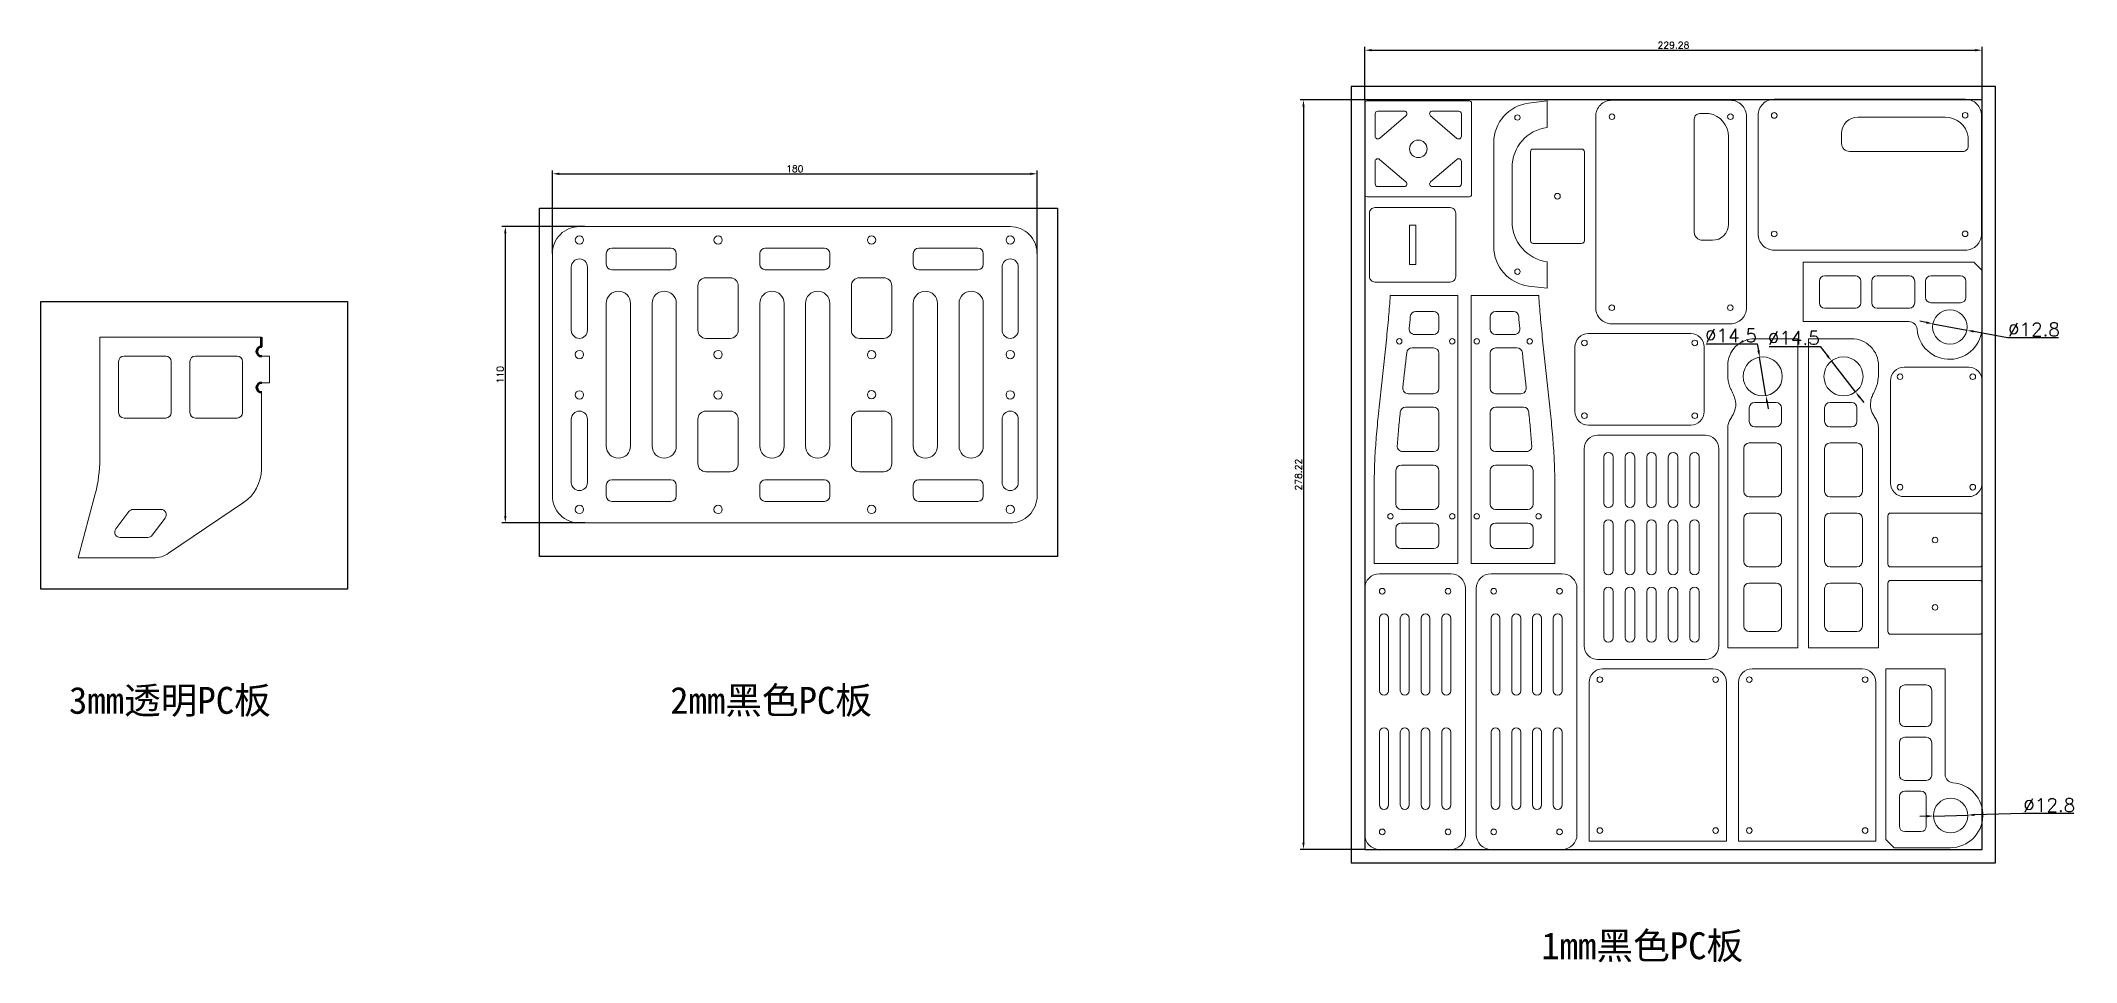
# Model space of a CAD drawing. Header units: millimetres. Extents: x 2100 to 2856, y 1102 to 1444.
import ezdxf

# ---------------------------------------------------------------- set-up
doc = ezdxf.new("R2010")
doc.units = ezdxf.units.MM
doc.layers.add('1粗实线', color=255, linetype='Continuous', lineweight=50)
doc.layers.add('6标注层', color=3, linetype='Continuous', lineweight=25)
doc.styles.get("Standard").update_dxf_attribs({"font": 'txt', "bigfont": 'gbcbig.shx'})
doc.dimstyles.new('ISO-25', dxfattribs={"dimtxt": 2.5, "dimasz": 2.5, "dimexe": 1.25, "dimexo": 0, "dimtad": 1, "dimtoh": 1, "dimdsep": 46, "dimtxsty": 'Standard', "dimcen": 2.5, "dimadec": 0, "dimazin": 0, "dimtfac": 1, "dimtmove": 0, "dimatfit": 3, "dimfxl": 1, "dimarcsym": 0})

# ---------------------------------------------------------------- blocks, each defined once
blk = doc.blocks.new('*D1')
at = {"layer": '6标注层', "color": 0, "lineweight": -2}
for p, q in [((2290.49, 1365.1), (2290.49, 1395.93)), ((2292.99, 1394.68), (2467.99, 1394.68)), ((2470.49, 1365.1), (2470.49, 1395.93))]:
    blk.add_line(p, q, dxfattribs=at)
at = {"layer": '6标注层', "color": 0}
for points in [[(2292.99, 1395.09), (2292.99, 1394.26), (2290.49, 1394.68)], [(2467.99, 1395.09), (2467.99, 1394.26), (2470.49, 1394.68)]]:
    blk.add_solid(points, dxfattribs=at)
at = {"layer": 'Defpoints', "color": 0}
for p in [(2470.49, 1394.68), (2290.49, 1365.1), (2470.49, 1365.1)]:
    blk.add_point(p, dxfattribs=at)
at = {"layer": '6标注层', "color": 0, "insert": (2380.49, 1396.55), "char_height": 2.5, "attachment_point": 5}
blk.add_mtext('180', dxfattribs=at)
blk = doc.blocks.new('*D2')
at = {"layer": '6标注层', "color": 0, "lineweight": -2}
for p, q in [((2302.48, 1375.1), (2271.72, 1375.1)), ((2272.97, 1372.6), (2272.97, 1267.6)), ((2302.48, 1265.1), (2271.72, 1265.1))]:
    blk.add_line(p, q, dxfattribs=at)
at = {"layer": '6标注层', "color": 0}
for points in [[(2272.56, 1372.6), (2273.39, 1372.6), (2272.97, 1375.1)], [(2272.56, 1267.6), (2273.39, 1267.6), (2272.97, 1265.1)]]:
    blk.add_solid(points, dxfattribs=at)
at = {"layer": 'Defpoints', "color": 0}
for p in [(2302.48, 1375.1), (2272.97, 1265.1), (2302.48, 1265.1)]:
    blk.add_point(p, dxfattribs=at)
at = {"layer": '6标注层', "color": 0, "insert": (2271.1, 1320.1), "char_height": 2.5, "attachment_point": 5, "rotation": 90}
blk.add_mtext('110', dxfattribs=at)
blk = doc.blocks.new('*D3')
at = {"layer": '6标注层', "color": 0, "lineweight": -2}
for p, q in [((2592.15, 1422.13), (2592.15, 1441.82)), ((2594.65, 1440.57), (2818.93, 1440.57)), ((2821.43, 1422.13), (2821.43, 1441.82))]:
    blk.add_line(p, q, dxfattribs=at)
at = {"layer": '6标注层', "color": 0}
for points in [[(2594.65, 1440.98), (2594.65, 1440.15), (2592.15, 1440.57)], [(2818.93, 1440.98), (2818.93, 1440.15), (2821.43, 1440.57)]]:
    blk.add_solid(points, dxfattribs=at)
at = {"layer": 'Defpoints', "color": 0}
for p in [(2821.43, 1440.57), (2592.15, 1422.13), (2821.43, 1422.13)]:
    blk.add_point(p, dxfattribs=at)
at = {"layer": '6标注层', "color": 0, "insert": (2706.79, 1442.44), "char_height": 2.5, "attachment_point": 5}
blk.add_mtext('229.28', dxfattribs=at)
blk = doc.blocks.new('*D4')
at = {"layer": '6标注层', "color": 0, "lineweight": -2}
for p, q in [((2592.15, 1422.13), (2568.14, 1422.13)), ((2569.39, 1419.63), (2569.39, 1146.41)), ((2592.15, 1143.91), (2568.14, 1143.91))]:
    blk.add_line(p, q, dxfattribs=at)
at = {"layer": '6标注层', "color": 0}
for points in [[(2568.97, 1419.63), (2569.81, 1419.63), (2569.39, 1422.13)], [(2568.97, 1146.41), (2569.81, 1146.41), (2569.39, 1143.91)]]:
    blk.add_solid(points, dxfattribs=at)
at = {"layer": 'Defpoints', "color": 0}
for p in [(2592.15, 1422.13), (2569.39, 1143.91), (2592.15, 1143.91)]:
    blk.add_point(p, dxfattribs=at)
at = {"layer": '6标注层', "color": 0, "insert": (2567.51, 1283.02), "char_height": 2.5, "attachment_point": 5, "rotation": 90}
blk.add_mtext('278.22', dxfattribs=at)
blk = doc.blocks.new('*D5')
at = {"layer": '6标注层', "color": 0, "lineweight": -2}
for p, q in [((2718.97, 1331.56), (2737.93, 1331.56)), ((2737.93, 1331.56), (2738.34, 1329.09)), ((2741.12, 1312.32), (2738.75, 1326.62)), ((2741.53, 1309.85), (2741.94, 1307.39))]:
    blk.add_line(p, q, dxfattribs=at)
at = {"layer": '6标注层', "color": 0}
for points in [[(2738.75, 1329.16), (2737.93, 1329.02), (2738.75, 1326.62)], [(2741.94, 1309.92), (2741.12, 1309.78), (2741.12, 1312.32)]]:
    blk.add_solid(points, dxfattribs=at)
at = {"layer": 'Defpoints', "color": 0}
for p in [(2738.75, 1326.62), (2741.12, 1312.32)]:
    blk.add_point(p, dxfattribs=at)
at = {"layer": '6标注层', "color": 0, "insert": (2728.14, 1334.68), "char_height": 5, "attachment_point": 5}
blk.add_mtext('∅14.5', dxfattribs=at)
blk = doc.blocks.new('*D6')
at = {"layer": '6标注层', "color": 0, "lineweight": -2}
for p, q in [((2742.31, 1330.63), (2761.26, 1330.63)), ((2761.26, 1330.63), (2763.95, 1327.17)), ((2774.38, 1313.75), (2765.49, 1325.2)), ((2775.91, 1311.77), (2777.45, 1309.8))]:
    blk.add_line(p, q, dxfattribs=at)
at = {"layer": '6标注层', "color": 0}
for points in [[(2764.28, 1327.43), (2763.62, 1326.91), (2765.49, 1325.2)], [(2776.24, 1312.03), (2775.59, 1311.52), (2774.38, 1313.75)]]:
    blk.add_solid(points, dxfattribs=at)
at = {"layer": 'Defpoints', "color": 0}
for p in [(2765.49, 1325.2), (2774.38, 1313.75)]:
    blk.add_point(p, dxfattribs=at)
at = {"layer": '6标注层', "color": 0, "insert": (2751.47, 1333.76), "char_height": 5, "attachment_point": 5}
blk.add_mtext('∅14.5', dxfattribs=at)
blk = doc.blocks.new('*D7')
at = {"layer": '6标注层', "color": 0, "lineweight": -2}
for p, q in [((2800.69, 1339.48), (2798.24, 1339.94)), ((2803.15, 1339.01), (2815.73, 1336.63)), ((2830.86, 1333.77), (2818.18, 1336.17)), ((2849.82, 1333.77), (2830.86, 1333.77))]:
    blk.add_line(p, q, dxfattribs=at)
at = {"layer": '6标注层', "color": 0}
for points in [[(2800.77, 1339.89), (2800.62, 1339.07), (2803.15, 1339.01)], [(2818.26, 1336.58), (2818.11, 1335.76), (2815.73, 1336.63)]]:
    blk.add_solid(points, dxfattribs=at)
at = {"layer": 'Defpoints', "color": 0}
for p in [(2803.15, 1339.01), (2815.73, 1336.63)]:
    blk.add_point(p, dxfattribs=at)
at = {"layer": '6标注层', "color": 0, "insert": (2840.65, 1336.9), "char_height": 5, "attachment_point": 5}
blk.add_mtext('∅12.8', dxfattribs=at)
blk = doc.blocks.new('*D8')
at = {"layer": '6标注层', "color": 0, "lineweight": -2}
for p, q in [((2803.3, 1156.29), (2816.09, 1156.64)), ((2836.55, 1157.21), (2818.59, 1156.71)), ((2855.51, 1157.21), (2836.55, 1157.21)), ((2800.8, 1156.22), (2798.3, 1156.15))]:
    blk.add_line(p, q, dxfattribs=at)
at = {"layer": '6标注层', "color": 0}
for points in [[(2800.79, 1156.64), (2800.81, 1155.8), (2803.3, 1156.29)], [(2818.58, 1157.13), (2818.6, 1156.3), (2816.09, 1156.64)]]:
    blk.add_solid(points, dxfattribs=at)
at = {"layer": 'Defpoints', "color": 0}
for p in [(2816.09, 1156.64), (2803.3, 1156.29)]:
    blk.add_point(p, dxfattribs=at)
at = {"layer": '6标注层', "color": 0, "insert": (2846.34, 1160.34), "char_height": 5, "attachment_point": 5}
blk.add_mtext('∅12.8', dxfattribs=at)

msp = doc.modelspace()

# ---------------------------------------------------------------- linework, layer by layer
at = {"layer": '1粗实线', "color": 7, "lineweight": 18}
for p, q in [((2631.025, 1421.744), (2593.025, 1421.744)), ((2592.225, 1420.944), (2592.225, 1386.944)), ((2596.025, 1408.61), (2596.025, 1416.944)), ((2597.025, 1417.944), (2606.809, 1417.944)), ((2607.457, 1416.183), (2597.673, 1407.849)), ((2616.593, 1416.183), (2626.377, 1407.849)), ((2627.025, 1417.944), (2617.241, 1417.944)), ((2628.025, 1408.61), (2628.025, 1416.944)), ((2631.825, 1386.944), (2631.825, 1420.944)), ((2714.525, 1373.002), (2714.525, 1415.036)), ((2716.527, 1417.036), (2719.971, 1417.032)), ((2775.224, 1415.697), (2807.722, 1415.691)), ((2727.246, 1376.005), (2727.24, 1408.503)), ((2816.255, 1404.978), (2816.252, 1408.422)), ((2596.025, 1399.279), (2596.025, 1390.944)), ((2607.457, 1391.706), (2597.673, 1400.04)), ((2616.593, 1391.706), (2626.377, 1400.04)), ((2628.025, 1399.279), (2628.025, 1390.944)), ((2653.694, 1369.851), (2653.694, 1402.851)), ((2654.694, 1403.851), (2672.694, 1403.851)), ((2673.694, 1402.851), (2673.694, 1369.851)), ((2772.221, 1402.976), (2814.255, 1402.976)), ((2593.025, 1386.144), (2631.025, 1386.144)), ((2597.025, 1389.944), (2606.809, 1389.944)), ((2627.025, 1389.944), (2617.241, 1389.944)), ((2608.717, 1375.619), (2608.717, 1361.019)), ((2611.117, 1375.619), (2608.717, 1375.619)), ((2611.117, 1361.019), (2611.117, 1375.619)), ((2672.694, 1368.851), (2654.694, 1368.851)), ((2310.488, 1361.1), (2310.488, 1365.1)), ((2312.488, 1367.1), (2334.488, 1367.1)), ((2336.488, 1365.1), (2336.488, 1361.1)), ((2367.488, 1361.1), (2367.488, 1365.1)), ((2369.488, 1367.1), (2391.488, 1367.1)), ((2393.488, 1365.1), (2393.488, 1361.1)), ((2424.488, 1361.1), (2424.488, 1365.1)), ((2426.488, 1367.1), (2448.488, 1367.1)), ((2450.488, 1365.1), (2450.488, 1361.1)), ((2608.717, 1361.019), (2611.117, 1361.019)), ((2297.488, 1360.1), (2297.488, 1336.6)), ((2303.488, 1336.6), (2303.488, 1360.1)), ((2334.488, 1359.1), (2312.488, 1359.1)), ((2356.488, 1356.1), (2347.488, 1356.1)), ((2391.488, 1359.1), (2369.488, 1359.1)), ((2413.488, 1356.1), (2404.488, 1356.1)), ((2448.488, 1359.1), (2426.488, 1359.1)), ((2457.488, 1360.1), (2457.488, 1336.6)), ((2463.488, 1336.6), (2463.488, 1360.1)), ((2760.972, 1354.823), (2760.972, 1346.823)), ((2774.393, 1356.823), (2762.972, 1356.823)), ((2776.393, 1346.823), (2776.393, 1354.823)), ((2780.393, 1354.823), (2780.393, 1346.823)), ((2794.393, 1356.823), (2782.393, 1356.823)), ((2796.393, 1346.823), (2796.393, 1354.823)), ((2800.393, 1354.823), (2800.393, 1348.823)), ((2813.393, 1356.823), (2802.393, 1356.823)), ((2815.393, 1348.823), (2815.393, 1354.823)), ((2310.488, 1293.6), (2310.488, 1346.6)), ((2319.488, 1346.6), (2319.488, 1293.6)), ((2327.488, 1293.6), (2327.488, 1346.6)), ((2336.488, 1346.6), (2336.488, 1293.6)), ((2344.488, 1353.1), (2344.488, 1336.6)), ((2359.488, 1336.6), (2359.488, 1353.1)), ((2367.488, 1293.6), (2367.488, 1346.6)), ((2376.488, 1346.6), (2376.488, 1293.6)), ((2384.488, 1293.6), (2384.488, 1346.6)), ((2393.488, 1346.6), (2393.488, 1293.6)), ((2401.488, 1353.1), (2401.488, 1336.6)), ((2416.488, 1336.6), (2416.488, 1353.1)), ((2424.488, 1293.6), (2424.488, 1346.6)), ((2433.488, 1346.6), (2433.488, 1293.6)), ((2441.488, 1293.6), (2441.488, 1346.6)), ((2450.488, 1346.6), (2450.488, 1293.6)), ((2802.393, 1346.823), (2813.393, 1346.823)), ((2611.046, 1343.548), (2617.689, 1343.548)), ((2619.689, 1341.548), (2619.689, 1337.048)), ((2638.689, 1341.548), (2638.689, 1337.048)), ((2647.332, 1343.548), (2640.689, 1343.548)), ((2762.972, 1344.823), (2774.393, 1344.823)), ((2782.393, 1344.823), (2787.393, 1344.823)), ((2787.393, 1344.823), (2794.393, 1344.823)), ((2122.382, 1288.726), (2122.382, 1334.03)), ((2122.382, 1334.03), (2182.382, 1334.03)), ((2347.488, 1333.6), (2356.488, 1333.6)), ((2404.488, 1333.6), (2413.488, 1333.6)), ((2617.689, 1335.048), (2610.628, 1335.048)), ((2640.689, 1335.048), (2647.75, 1335.048)), ((2129.382, 1325.03), (2129.382, 1306.03)), ((2146.882, 1327.03), (2131.382, 1327.03)), ((2148.882, 1306.03), (2148.882, 1325.03)), ((2155.882, 1325.03), (2155.882, 1306.03)), ((2173.382, 1327.03), (2157.882, 1327.03)), ((2175.382, 1306.03), (2175.382, 1325.03)), ((2182.382, 1326.93), (2185.382, 1326.93)), ((2185.382, 1326.93), (2185.382, 1317.13)), ((2609.701, 1330.048), (2617.689, 1330.048)), ((2619.689, 1328.048), (2619.689, 1315.048)), ((2638.689, 1328.048), (2638.689, 1315.048)), ((2648.676, 1330.048), (2640.689, 1330.048)), ((2185.382, 1317.13), (2182.382, 1317.13)), ((2182.382, 1313.63), (2182.382, 1285.058)), ((2607.317, 1308.048), (2617.689, 1308.048)), ((2617.689, 1313.048), (2608.269, 1313.048)), ((2640.689, 1313.048), (2650.108, 1313.048)), ((2651.061, 1308.048), (2640.689, 1308.048)), ((2744.933, 1309.771), (2736.933, 1309.771)), ((2764.933, 1309.771), (2772.933, 1309.771)), ((2131.382, 1304.03), (2146.882, 1304.03)), ((2157.882, 1304.03), (2173.382, 1304.03)), ((2297.488, 1303.6), (2297.488, 1280.1)), ((2303.488, 1280.1), (2303.488, 1303.6)), ((2344.488, 1303.6), (2344.488, 1287.1)), ((2356.488, 1306.6), (2347.488, 1306.6)), ((2359.488, 1287.1), (2359.488, 1303.6)), ((2401.488, 1303.6), (2401.488, 1287.1)), ((2413.488, 1306.6), (2404.488, 1306.6)), ((2416.488, 1287.1), (2416.488, 1303.6)), ((2457.488, 1303.6), (2457.488, 1280.1)), ((2463.488, 1280.1), (2463.488, 1303.6)), ((2619.689, 1306.048), (2619.689, 1293.548)), ((2638.689, 1306.048), (2638.689, 1293.548)), ((2734.933, 1307.771), (2734.933, 1302.771)), ((2736.933, 1300.771), (2744.933, 1300.771)), ((2746.933, 1302.771), (2746.933, 1307.771)), ((2762.933, 1302.771), (2762.933, 1307.771)), ((2772.933, 1300.771), (2764.933, 1300.771)), ((2774.933, 1307.771), (2774.933, 1302.771)), ((2732.933, 1292.771), (2732.933, 1276.771)), ((2744.933, 1294.771), (2734.933, 1294.771)), ((2746.933, 1276.771), (2746.933, 1292.771)), ((2762.933, 1276.771), (2762.933, 1292.771)), ((2764.933, 1294.771), (2774.933, 1294.771)), ((2776.933, 1292.771), (2776.933, 1276.771)), ((2605.731, 1286.548), (2617.689, 1286.548)), ((2617.689, 1291.548), (2606.204, 1291.548)), ((2640.689, 1291.548), (2652.174, 1291.548)), ((2652.647, 1286.548), (2640.689, 1286.548)), ((2680.88, 1289.514), (2680.88, 1272.514)), ((2684.38, 1272.514), (2684.38, 1289.514)), ((2688.88, 1289.514), (2688.88, 1272.514)), ((2692.38, 1272.514), (2692.38, 1289.514)), ((2696.88, 1289.514), (2696.88, 1272.514)), ((2700.38, 1272.514), (2700.38, 1289.514)), ((2704.88, 1289.514), (2704.88, 1272.514)), ((2708.38, 1272.514), (2708.38, 1289.514)), ((2712.88, 1289.514), (2712.88, 1272.514)), ((2716.38, 1272.514), (2716.38, 1289.514)), ((2310.488, 1275.1), (2310.488, 1279.1)), ((2312.488, 1281.1), (2334.488, 1281.1)), ((2336.488, 1279.1), (2336.488, 1275.1)), ((2347.488, 1284.1), (2356.488, 1284.1)), ((2367.488, 1275.1), (2367.488, 1279.1)), ((2369.488, 1281.1), (2391.488, 1281.1)), ((2393.488, 1279.1), (2393.488, 1275.1)), ((2404.488, 1284.1), (2413.488, 1284.1)), ((2424.488, 1275.1), (2424.488, 1279.1)), ((2426.488, 1281.1), (2448.488, 1281.1)), ((2450.488, 1279.1), (2450.488, 1275.1)), ((2603.689, 1272.048), (2603.689, 1281.548)), ((2619.689, 1284.548), (2619.689, 1272.048)), ((2638.689, 1284.548), (2638.689, 1272.048)), ((2654.689, 1272.048), (2654.689, 1281.548)), ((2114.405, 1252.09), (2120.717, 1275.931)), ((2145.063, 1270.09), (2134.752, 1270.09)), ((2175.779, 1272.63), (2147.918, 1253.805)), ((2334.488, 1273.1), (2312.488, 1273.1)), ((2391.488, 1273.1), (2369.488, 1273.1)), ((2448.488, 1273.1), (2426.488, 1273.1)), ((2617.689, 1270.048), (2605.689, 1270.048)), ((2640.689, 1270.048), (2652.689, 1270.048)), ((2734.933, 1274.771), (2744.933, 1274.771)), ((2774.933, 1274.771), (2764.933, 1274.771)), ((2133.155, 1269.294), (2128.343, 1262.908)), ((2141.849, 1260.501), (2146.661, 1266.887)), ((2603.689, 1257.548), (2603.689, 1263.048)), ((2605.689, 1265.048), (2617.689, 1265.048)), ((2619.689, 1263.048), (2619.689, 1257.548)), ((2638.689, 1263.048), (2638.689, 1257.548)), ((2652.689, 1265.048), (2640.689, 1265.048)), ((2654.689, 1257.548), (2654.689, 1263.048)), ((2680.88, 1264.514), (2680.88, 1247.514)), ((2684.38, 1247.514), (2684.38, 1264.514)), ((2688.88, 1264.514), (2688.88, 1247.514)), ((2692.38, 1247.514), (2692.38, 1264.514)), ((2696.88, 1264.514), (2696.88, 1247.514)), ((2700.38, 1247.514), (2700.38, 1264.514)), ((2704.88, 1264.514), (2704.88, 1247.514)), ((2708.38, 1247.514), (2708.38, 1264.514)), ((2712.88, 1264.514), (2712.88, 1247.514)), ((2716.38, 1247.514), (2716.38, 1264.514)), ((2732.933, 1266.771), (2732.933, 1250.771)), ((2744.933, 1268.771), (2734.933, 1268.771)), ((2746.933, 1250.771), (2746.933, 1266.771)), ((2762.933, 1250.771), (2762.933, 1266.771)), ((2764.933, 1268.771), (2774.933, 1268.771)), ((2776.933, 1266.771), (2776.933, 1250.771)), ((2786.433, 1249.744), (2786.433, 1267.744)), ((2787.433, 1268.744), (2820.433, 1268.744)), ((2821.433, 1267.744), (2821.433, 1249.744)), ((2129.94, 1259.705), (2140.252, 1259.705)), ((2617.689, 1255.548), (2605.689, 1255.548)), ((2640.689, 1255.548), (2652.689, 1255.548)), ((2142.32, 1252.09), (2114.405, 1252.09)), ((2734.933, 1248.771), (2744.933, 1248.771)), ((2774.933, 1248.771), (2764.933, 1248.771)), ((2820.433, 1248.744), (2787.433, 1248.744)), ((2732.933, 1240.771), (2732.933, 1226.771)), ((2744.933, 1242.771), (2734.933, 1242.771)), ((2746.933, 1226.771), (2746.933, 1240.771)), ((2762.933, 1226.771), (2762.933, 1240.771)), ((2764.933, 1242.771), (2774.933, 1242.771)), ((2776.933, 1240.771), (2776.933, 1226.771)), ((2786.433, 1224.744), (2786.433, 1242.744)), ((2787.433, 1243.744), (2820.433, 1243.744)), ((2821.433, 1242.744), (2821.433, 1224.744)), ((2680.88, 1239.514), (2680.88, 1222.514)), ((2684.38, 1222.514), (2684.38, 1239.514)), ((2688.88, 1239.514), (2688.88, 1222.514)), ((2692.38, 1222.514), (2692.38, 1239.514)), ((2696.88, 1239.514), (2696.88, 1222.514)), ((2700.38, 1222.514), (2700.38, 1239.514)), ((2704.88, 1239.514), (2704.88, 1222.514)), ((2708.38, 1222.514), (2708.38, 1239.514)), ((2712.88, 1239.514), (2712.88, 1222.514)), ((2716.38, 1222.514), (2716.38, 1239.514)), ((2597.655, 1202.756), (2597.655, 1229.706)), ((2600.955, 1229.706), (2600.955, 1202.756)), ((2605.355, 1202.756), (2605.355, 1229.706)), ((2608.655, 1229.706), (2608.655, 1202.756)), ((2613.055, 1202.756), (2613.055, 1229.706)), ((2616.355, 1229.706), (2616.355, 1202.756)), ((2620.755, 1202.756), (2620.755, 1229.706)), ((2624.055, 1229.706), (2624.055, 1202.756)), ((2639.055, 1202.756), (2639.055, 1229.706)), ((2642.355, 1229.706), (2642.355, 1202.756)), ((2646.755, 1202.756), (2646.755, 1229.706)), ((2650.055, 1229.706), (2650.055, 1202.756)), ((2654.455, 1202.756), (2654.455, 1229.706)), ((2657.755, 1229.706), (2657.755, 1202.756)), ((2662.155, 1202.756), (2662.155, 1229.706)), ((2665.455, 1229.706), (2665.455, 1202.756)), ((2734.933, 1224.771), (2744.933, 1224.771)), ((2774.933, 1224.771), (2764.933, 1224.771)), ((2820.433, 1223.744), (2787.433, 1223.744)), ((2790.693, 1191.512), (2790.693, 1202.933)), ((2792.693, 1204.933), (2800.693, 1204.933)), ((2802.693, 1202.933), (2802.693, 1191.512)), ((2597.655, 1160.406), (2597.655, 1187.356)), ((2600.955, 1187.356), (2600.955, 1160.406)), ((2605.355, 1160.406), (2605.355, 1187.356)), ((2608.655, 1187.356), (2608.655, 1160.406)), ((2613.055, 1160.406), (2613.055, 1187.356)), ((2616.355, 1187.356), (2616.355, 1160.406)), ((2620.755, 1160.406), (2620.755, 1187.356)), ((2624.055, 1187.356), (2624.055, 1160.406)), ((2639.055, 1160.406), (2639.055, 1187.356)), ((2642.355, 1187.356), (2642.355, 1160.406)), ((2646.755, 1160.406), (2646.755, 1187.356)), ((2650.055, 1187.356), (2650.055, 1160.406)), ((2654.455, 1160.406), (2654.455, 1187.356)), ((2657.755, 1187.356), (2657.755, 1160.406)), ((2662.155, 1160.406), (2662.155, 1187.356)), ((2665.455, 1187.356), (2665.455, 1160.406)), ((2800.693, 1189.512), (2792.693, 1189.512)), ((2790.693, 1171.512), (2790.693, 1183.512)), ((2792.693, 1185.512), (2800.693, 1185.512)), ((2802.693, 1183.512), (2802.693, 1178.512)), ((2802.693, 1178.512), (2802.693, 1171.512)), ((2800.693, 1169.512), (2792.693, 1169.512)), ((2792.693, 1165.512), (2798.693, 1165.512)), ((2790.693, 1152.512), (2790.693, 1163.512)), ((2800.693, 1163.512), (2800.693, 1152.512)), ((2798.693, 1150.512), (2792.693, 1150.512))]:
    msp.add_line(p, q, dxfattribs=at)
at = {"layer": '1粗实线'}
msp.add_line((2182.382, 1330.43), (2182.382, 1334.03), dxfattribs=at)
at = {"layer": '1粗实线', "color": 7, "lineweight": 18}
for points in [[(2640.042, 1406.237), (2640.042, 1367.721, 0.3782425), (2653.006, 1353.035), (2659.842, 1352.181), (2659.842, 1362.057, -0.3755653), (2646.842, 1376.924), (2646.842, 1397.034, -0.3755653), (2659.842, 1411.901), (2659.842, 1421.777), (2653.006, 1420.923, 0.3782425)], [(2733.897, 1415.978), (2733.897, 1415.978, 0.4142151), (2727.897, 1421.978), (2683.897, 1421.978), (2683.897, 1421.978, 0.4142151), (2677.897, 1415.978), (2677.897, 1344.978), (2677.897, 1344.978, 0.4142151), (2683.897, 1338.978), (2727.897, 1338.978), (2727.897, 1338.978, 0.4142151), (2733.897, 1344.978)], [(2815.197, 1422.348), (2815.197, 1422.348, -0.4142151), (2821.197, 1416.348), (2821.197, 1372.348), (2821.197, 1372.348, -0.4142151), (2815.197, 1366.348), (2744.197, 1366.348), (2744.197, 1366.348, -0.4142151), (2738.197, 1372.348), (2738.197, 1416.348), (2738.197, 1416.348, -0.4142151), (2744.197, 1422.348)], [(2595.917, 1382.119, 0.4142136), (2593.917, 1380.119), (2593.917, 1356.519, 0.4142136), (2595.917, 1354.519), (2623.917, 1354.519, 0.4142136), (2625.917, 1356.519), (2625.917, 1380.119, 0.4142136), (2623.917, 1382.119)], [(2300.488, 1375.1, 0.4142136), (2290.488, 1365.1), (2290.488, 1275.1, 0.4142136), (2300.488, 1265.1), (2460.488, 1265.1, 0.4142136), (2470.488, 1275.1), (2470.488, 1365.1, 0.4142136), (2460.488, 1375.1)], [(2595.689, 1281.548, -0.0125223), (2595.893, 1288.835, -0.0075685), (2596.442, 1296.984, -0.0044834), (2597.241, 1305.737, -0.0022659), (2598.193, 1314.836, 0.0010135), (2600.176, 1333.034, 0.0036351), (2601.016, 1341.617, 0.0055058), (2601.641, 1349.548), (2626.689, 1349.548), (2626.689, 1250.048), (2595.689, 1250.048)], [(2662.689, 1281.548, 0.0125223), (2662.484, 1288.835, 0.0075685), (2661.935, 1296.984, 0.0044834), (2661.137, 1305.737, 0.0022659), (2660.185, 1314.836, -0.0010135), (2658.201, 1333.034, -0.0036351), (2657.361, 1341.617, -0.0055058), (2656.737, 1349.548), (2631.689, 1349.548), (2631.689, 1250.048), (2662.689, 1250.048)], [(2670.216, 1330.395), (2670.216, 1306.395), (2670.216, 1306.395, 0.414215), (2675.216, 1301.395), (2713.216, 1301.395), (2713.216, 1301.395, 0.414215), (2718.216, 1306.395), (2718.216, 1330.395), (2718.216, 1330.395, 0.4142153), (2713.216, 1335.395), (2675.216, 1335.395), (2675.216, 1335.395, 0.4142153)], [(2726.933, 1320.471), (2726.933, 1323.471, -0.4142136), (2736.933, 1333.471), (2752.933, 1333.471), (2752.933, 1218.771), (2726.933, 1218.771), (2726.933, 1299.971, -0.0551017), (2727.101, 1301.572, -0.0604697), (2727.647, 1303.089, -0.0189187), (2728.065, 1303.858, 0.0109276), (2728.915, 1305.302, 0.0379565), (2729.491, 1306.561, 0.1300126), (2729.812, 1310.302, 0.0500672), (2729.336, 1312.024, 0.0115411), (2729.108, 1312.582, 0.0104332), (2728.583, 1313.706, -0.0100428), (2728.018, 1314.913, -0.0851311), (2726.998, 1318.914, -0.0228363)], [(2782.933, 1320.471), (2782.933, 1323.471, 0.4142136), (2772.933, 1333.471), (2756.933, 1333.471), (2756.933, 1218.771), (2782.933, 1218.771), (2782.933, 1299.971, 0.0551017), (2782.765, 1301.572, 0.0604697), (2782.219, 1303.089, 0.0189187), (2781.801, 1303.858, -0.0109276), (2780.951, 1305.302, -0.0379565), (2780.375, 1306.561, -0.1300126), (2780.054, 1310.302, -0.0500672), (2780.53, 1312.024, -0.0115411), (2780.758, 1312.582, -0.0104332), (2781.283, 1313.706, 0.0100428), (2781.847, 1314.913, 0.0851311), (2782.867, 1318.914, 0.0228363)], [(2816.433, 1322.86), (2792.433, 1322.86), (2792.433, 1322.86, 0.414215), (2787.433, 1317.86), (2787.433, 1279.86), (2787.433, 1279.86, 0.414215), (2792.433, 1274.86), (2816.433, 1274.86), (2816.433, 1274.86, 0.4142153), (2821.433, 1279.86), (2821.433, 1317.86), (2821.433, 1317.86, 0.4142153)], [(2723.63, 1219.414, -0.4142136), (2718.63, 1214.414), (2678.63, 1214.414, -0.4142136), (2673.63, 1219.414), (2673.63, 1292.614, -0.4142136), (2678.63, 1297.614), (2718.63, 1297.614, -0.4142136), (2723.63, 1292.614)], [(2624.055, 1246.206), (2610.855, 1246.206), (2597.655, 1246.206), (2597.655, 1246.206, 0.4142126), (2592.155, 1240.706), (2592.155, 1149.406), (2592.155, 1149.406, 0.4142126), (2597.655, 1143.906), (2610.855, 1143.906), (2624.055, 1143.906), (2624.055, 1143.906, 0.4142042), (2629.555, 1149.406), (2629.555, 1240.706), (2629.555, 1240.706, 0.4142126)], [(2665.455, 1246.206), (2652.255, 1246.206), (2639.055, 1246.206), (2639.055, 1246.206, 0.4142126), (2633.555, 1240.706), (2633.555, 1149.406), (2633.555, 1149.406, 0.4142126), (2639.055, 1143.906), (2652.255, 1143.906), (2665.455, 1143.906), (2665.455, 1143.906, 0.4142042), (2670.955, 1149.406), (2670.955, 1240.706), (2670.955, 1240.706, 0.4142126)], [(2680.455, 1210.906), (2721.455, 1210.906), (2721.455, 1210.906, -0.4142126), (2726.455, 1205.906), (2726.455, 1146.906), (2675.455, 1146.906), (2675.455, 1205.906), (2675.455, 1205.906, -0.4142126)], [(2735.955, 1210.906), (2776.955, 1210.906), (2776.955, 1210.906, -0.4142126), (2781.955, 1205.906), (2781.955, 1146.906), (2730.955, 1146.906), (2730.955, 1205.906), (2730.955, 1205.906, -0.4142126)]]:
    msp.add_lwpolyline(points, format="xyb", close=True, dxfattribs=at)
for points in [[(2769.224, 1409.699), (2769.223, 1405.977)], [(2721.247, 1370.004), (2717.525, 1370.004)]]:
    msp.add_lwpolyline(points, dxfattribs=at)
for points in [[(2797.239, 1337.023), (2797.239, 1337.023, 0.3947224), (2794.224, 1339.823), (2754.972, 1339.823), (2754.972, 1361.823), (2818.393, 1361.823), (2821.393, 1358.823), (2821.393, 1337.823), (2821.393, 1337.823, -0.9599488), (2797.239, 1337.023)], [(2608.637, 1337.242), (2608.637, 1337.242, 0.0022208), (2609.053, 1341.723)], [(2649.74, 1337.242), (2649.74, 1337.242, -0.0022208), (2649.324, 1341.723)], [(2606.281, 1315.265, -0.0000088), (2607.713, 1328.267, -0.0000088)], [(2652.096, 1315.265, 0.0000088), (2650.664, 1328.267, 0.0000088)], [(2604.209, 1293.693, -0.0042246), (2604.71, 1299.816, -0.0030376), (2605.327, 1306.249)], [(2654.168, 1293.693, 0.0042246), (2653.667, 1299.816, 0.0030376), (2653.05, 1306.249)], [(2603.689, 1281.548), (2603.689, 1281.548, -0.0068189), (2603.732, 1284.601)], [(2654.689, 1281.548), (2654.689, 1281.548, 0.0068189), (2654.646, 1284.601)], [(2810.493, 1168.666), (2810.493, 1168.666, -0.3947224), (2807.693, 1171.681), (2807.693, 1210.933), (2785.693, 1210.933), (2785.693, 1147.512), (2788.693, 1144.512), (2809.693, 1144.512), (2809.693, 1144.512, 0.9599488), (2810.493, 1168.666)]]:
    msp.add_lwpolyline(points, format="xyb", dxfattribs=at)
for centre, radius in [((2648.842, 1415.591), 1), ((2683.95, 1415.881), 1.05), ((2727.946, 1415.894), 1.05), ((2744.197, 1416.348), 1.05), ((2815.113, 1416.398), 1.05), ((2612.025, 1403.944), 3.25), ((2663.694, 1386.351), 1.05), ((2300.488, 1370.1), 1.55), ((2351.988, 1370.1), 1.55), ((2408.988, 1370.1), 1.55), ((2460.488, 1370.1), 1.55), ((2744.197, 1372.348), 1.05), ((2815.101, 1372.401), 1.05), ((2648.842, 1358.367), 1), ((2683.897, 1344.978), 1.05), ((2727.897, 1344.978), 1.05), ((2809.439, 1337.823), 6.4), ((2604.975, 1332.502), 1), ((2624.623, 1332.502), 1), ((2633.754, 1332.502), 1), ((2653.403, 1332.502), 1), ((2673.716, 1331.895), 1.05), ((2714.716, 1331.895), 1.05), ((2300.488, 1327.6), 1.55), ((2351.988, 1327.6), 1.55), ((2408.988, 1327.497), 1.55), ((2460.488, 1327.6), 1.55), ((2739.933, 1319.471), 7.25), ((2769.933, 1319.471), 7.25), ((2790.933, 1319.36), 1.05), ((2817.933, 1319.36), 1.05), ((2300.488, 1312.6), 1.55), ((2351.988, 1312.6), 1.55), ((2408.988, 1312.702), 1.55), ((2460.488, 1312.6), 1.55), ((2673.716, 1304.895), 1.05), ((2714.716, 1304.895), 1.05), ((2790.933, 1278.36), 1.05), ((2817.933, 1278.36), 1.05), ((2300.488, 1270.1), 1.55), ((2351.988, 1270.1), 1.55), ((2408.988, 1270.1), 1.55), ((2460.488, 1270.1), 1.55), ((2601.689, 1267.548), 1), ((2624.623, 1267.548), 1), ((2633.754, 1267.548), 1), ((2656.689, 1267.548), 1), ((2803.933, 1258.744), 1.05), ((2598.638, 1239.729), 1.05), ((2623.072, 1239.729), 1.05), ((2640.038, 1239.729), 1.05), ((2664.472, 1239.729), 1.05), ((2803.933, 1233.744), 1.05), ((2679.455, 1206.906), 1.05), ((2722.455, 1206.906), 1.05), ((2734.955, 1206.906), 1.05), ((2777.955, 1206.906), 1.05), ((2809.693, 1156.466), 6.4), ((2598.638, 1150.384), 1.05), ((2623.072, 1150.384), 1.05), ((2640.038, 1150.384), 1.05), ((2664.472, 1150.384), 1.05), ((2679.455, 1150.906), 1.05), ((2722.455, 1150.906), 1.05), ((2734.955, 1150.906), 1.05), ((2777.955, 1150.906), 1.05)]:
    msp.add_circle(centre, radius, dxfattribs=at)
for centre, radius, start, end in [((2593.025, 1420.944), 0.8, 90, 180), ((2631.025, 1420.944), 0.8, 0, 90), ((2597.025, 1416.944), 1, 90, 180), ((2606.809, 1416.944), 1, 310.426079, 90), ((2617.241, 1416.944), 1, 90, 229.573921), ((2627.025, 1416.944), 1, 0, 90), ((2716.525, 1415.036), 2, 89.934198, 180), ((2597.025, 1408.61), 1, 180, 310.426079), ((2627.025, 1408.61), 1, 229.573921, 0), ((2597.025, 1399.279), 1, 49.573921, 180), ((2627.025, 1399.279), 1, 0, 130.426079), ((2654.694, 1402.851), 1, 90.000046, 180.000046), ((2672.694, 1402.851), 1, 0.000046, 90.000046), ((2814.255, 1404.976), 2, 270, 0.065802), ((2597.025, 1390.944), 1, 180, 270), ((2606.809, 1390.944), 1, 270, 49.573921), ((2617.241, 1390.944), 1, 130.426079, 270), ((2627.025, 1390.944), 1, 270, 0), ((2593.025, 1386.944), 0.8, 180, 270), ((2631.025, 1386.944), 0.8, 270, 0), ((2654.694, 1369.851), 1, 180.000046, 270.000046), ((2672.694, 1369.851), 1, 270.000046, 0.000046), ((2300.488, 1360.1), 3, 0, 180), ((2312.488, 1365.1), 2, 90, 180), ((2312.488, 1361.1), 2, 180, 270), ((2334.488, 1365.1), 2, 0, 90), ((2334.488, 1361.1), 2, 270, 0), ((2369.488, 1365.1), 2, 90, 180), ((2369.488, 1361.1), 2, 180, 270), ((2391.488, 1365.1), 2, 0, 90), ((2391.488, 1361.1), 2, 270, 0), ((2426.488, 1365.1), 2, 90, 180), ((2426.488, 1361.1), 2, 180, 270), ((2448.488, 1365.1), 2, 0, 90), ((2448.488, 1361.1), 2, 270, 0), ((2460.488, 1360.1), 3, 0, 180), ((2347.488, 1353.1), 3, 90, 180), ((2356.488, 1353.1), 3, 0, 90), ((2404.488, 1353.1), 3, 90, 180), ((2413.488, 1353.1), 3, 0, 90), ((2762.972, 1354.823), 2, 90, 180), ((2774.393, 1354.823), 2, 0, 90), ((2782.393, 1354.823), 2, 90, 180), ((2794.393, 1354.823), 2, 0, 90), ((2802.393, 1354.823), 2, 90, 180), ((2813.393, 1354.823), 2, 0, 90), ((2314.988, 1346.6), 4.5, 0, 180), ((2331.988, 1346.6), 4.5, 0, 180), ((2371.988, 1346.6), 4.5, 0, 180), ((2388.988, 1346.6), 4.5, 0, 180), ((2428.988, 1346.6), 4.5, 0, 180), ((2445.988, 1346.6), 4.5, 0, 180), ((2762.972, 1346.823), 2, 180, 270), ((2774.393, 1346.823), 2, 270, 0), ((2782.393, 1346.823), 2, 180, 270), ((2794.393, 1346.823), 2, 270, 0), ((2802.393, 1348.823), 2, 180, 270), ((2813.393, 1348.823), 2, 270, 0), ((2611.046, 1341.548), 2, 90, 174.984394), ((2617.689, 1341.548), 2, 0, 90), ((2640.689, 1341.548), 2, 90, 180), ((2647.332, 1341.548), 2, 5.015606, 90), ((2300.488, 1336.6), 3, 180, 0), ((2347.488, 1336.6), 3, 180, 270), ((2356.488, 1336.6), 3, 270, 0), ((2404.488, 1336.6), 3, 180, 270), ((2413.488, 1336.6), 3, 270, 0), ((2460.488, 1336.6), 3, 180, 0), ((2610.628, 1337.048), 2, 174.442109, 270), ((2617.689, 1337.048), 2, 270, 0), ((2640.689, 1337.048), 2, 180, 270), ((2647.75, 1337.048), 2, 270, 5.557891), ((2131.382, 1325.03), 2, 90, 180), ((2146.882, 1325.03), 2, 0, 90), ((2157.882, 1325.03), 2, 90, 180), ((2173.382, 1325.03), 2, 0, 90), ((2609.701, 1328.048), 2, 90, 173.713751), ((2617.689, 1328.048), 2, 0, 90), ((2640.689, 1328.048), 2, 90, 180), ((2648.676, 1328.048), 2, 6.286249, 90), ((2607.317, 1306.048), 2, 90, 174.227154), ((2608.269, 1315.048), 2, 173.767897, 270), ((2617.689, 1315.048), 2, 270, 0), ((2617.689, 1306.048), 2, 0, 90), ((2640.689, 1315.048), 2, 180, 270), ((2640.689, 1306.048), 2, 90, 180), ((2650.108, 1315.048), 2, 270, 6.232103), ((2651.061, 1306.048), 2, 5.772846, 90), ((2736.933, 1307.771), 2, 90, 180), ((2744.933, 1307.771), 2, 0, 90), ((2764.933, 1307.771), 2, 90, 180), ((2772.933, 1307.771), 2, 0, 90), ((2131.382, 1306.03), 2, 180, 270), ((2146.882, 1306.03), 2, 270, 0), ((2157.882, 1306.03), 2, 180, 270), ((2173.382, 1306.03), 2, 270, 0), ((2300.488, 1303.6), 3, 0, 180), ((2347.488, 1303.6), 3, 90, 180), ((2356.488, 1303.6), 3, 0, 90), ((2404.488, 1303.6), 3, 90, 180), ((2413.488, 1303.6), 3, 0, 90), ((2460.488, 1303.6), 3, 0, 180), ((2736.933, 1302.771), 2, 180, 270), ((2744.933, 1302.771), 2, 270, 0), ((2764.933, 1302.771), 2, 180, 270), ((2772.933, 1302.771), 2, 270, 0), ((2314.988, 1293.6), 4.5, 180, 0), ((2331.988, 1293.6), 4.5, 180, 0), ((2371.988, 1293.6), 4.5, 180, 0), ((2388.988, 1293.6), 4.5, 180, 0), ((2428.988, 1293.6), 4.5, 180, 0), ((2445.988, 1293.6), 4.5, 180, 0), ((2606.204, 1293.548), 2, 175.843242, 270), ((2617.689, 1293.548), 2, 270, 0), ((2640.689, 1293.548), 2, 180, 270), ((2652.174, 1293.548), 2, 270, 4.156758), ((2734.933, 1292.771), 2, 90, 180), ((2744.933, 1292.771), 2, 0, 90), ((2764.933, 1292.771), 2, 90, 180), ((2774.933, 1292.771), 2, 0, 90), ((2072.382, 1288.726), 50, 345.172335, 360), ((2347.488, 1287.1), 3, 180, 270), ((2356.488, 1287.1), 3, 270, 0), ((2404.488, 1287.1), 3, 180, 270), ((2413.488, 1287.1), 3, 270, 0), ((2605.731, 1284.548), 2, 90, 178.476474), ((2617.689, 1284.548), 2, 0, 90), ((2640.689, 1284.548), 2, 90, 180), ((2652.647, 1284.548), 2, 1.523526, 90), ((2682.63, 1289.514), 1.75, 0, 180), ((2690.63, 1289.514), 1.75, 0, 180), ((2698.63, 1289.514), 1.75, 0, 180), ((2706.63, 1289.514), 1.75, 0, 180), ((2714.63, 1289.514), 1.75, 0, 180), ((2167.382, 1285.058), 15, 304.045937, 360), ((2300.488, 1280.1), 3, 180, 0), ((2312.488, 1279.1), 2, 90, 180), ((2334.488, 1279.1), 2, 0, 90), ((2369.488, 1279.1), 2, 90, 180), ((2391.488, 1279.1), 2, 0, 90), ((2426.488, 1279.1), 2, 90, 180), ((2448.488, 1279.1), 2, 0, 90), ((2460.488, 1280.1), 3, 180, 0), ((2134.752, 1268.09), 2, 90.000086, 143.000108), ((2145.063, 1268.09), 2, 323, 90.000086), ((2312.488, 1275.1), 2, 180, 270), ((2334.488, 1275.1), 2, 270, 0), ((2369.488, 1275.1), 2, 180, 270), ((2391.488, 1275.1), 2, 270, 0), ((2426.488, 1275.1), 2, 180, 270), ((2448.488, 1275.1), 2, 270, 0), ((2605.689, 1272.048), 2, 180, 270), ((2617.689, 1272.048), 2, 270, 0), ((2640.689, 1272.048), 2, 180, 270), ((2652.689, 1272.048), 2, 270, 0), ((2682.63, 1272.514), 1.75, 180, 0), ((2690.63, 1272.514), 1.75, 180, 0), ((2698.63, 1272.514), 1.75, 180, 0), ((2706.63, 1272.514), 1.75, 180, 0), ((2714.63, 1272.514), 1.75, 180, 0), ((2734.933, 1276.771), 2, 180, 270), ((2744.933, 1276.771), 2, 270, 0), ((2764.933, 1276.771), 2, 180, 270), ((2774.933, 1276.771), 2, 270, 0), ((2129.94, 1261.705), 2, 143.000107, 270), ((2605.689, 1263.048), 2, 90, 180), ((2617.689, 1263.048), 2, 0, 90), ((2640.689, 1263.048), 2, 90, 180), ((2652.689, 1263.048), 2, 0, 90), ((2682.63, 1264.514), 1.75, 0, 180), ((2690.63, 1264.514), 1.75, 0, 180), ((2698.63, 1264.514), 1.75, 0, 180), ((2706.63, 1264.514), 1.75, 0, 180), ((2714.63, 1264.514), 1.75, 0, 180), ((2734.933, 1266.771), 2, 90, 180), ((2744.933, 1266.771), 2, 0, 90), ((2764.933, 1266.771), 2, 90, 180), ((2774.933, 1266.771), 2, 0, 90), ((2787.433, 1267.744), 1, 90.000046, 180.000046), ((2820.433, 1267.744), 1, 0.000046, 90.000046), ((2140.252, 1261.705), 2, 270, 323.000106), ((2605.689, 1257.548), 2, 180, 270), ((2617.689, 1257.548), 2, 270, 0), ((2640.689, 1257.548), 2, 180, 270), ((2652.689, 1257.548), 2, 270, 0), ((2142.32, 1262.09), 10, 270, 304.045937), ((2682.63, 1247.514), 1.75, 180, 0), ((2690.63, 1247.514), 1.75, 180, 0), ((2698.63, 1247.514), 1.75, 180, 0), ((2706.63, 1247.514), 1.75, 180, 0), ((2714.63, 1247.514), 1.75, 180, 0), ((2734.933, 1250.771), 2, 180, 270), ((2744.933, 1250.771), 2, 270, 0), ((2764.933, 1250.771), 2, 180, 270), ((2774.933, 1250.771), 2, 270, 0), ((2787.433, 1249.744), 1, 180.000046, 270.000046), ((2820.433, 1249.744), 1, 270.000046, 0.000046), ((2682.63, 1239.514), 1.75, 0, 180), ((2690.63, 1239.514), 1.75, 0, 180), ((2698.63, 1239.514), 1.75, 0, 180), ((2706.63, 1239.514), 1.75, 0, 180), ((2714.63, 1239.514), 1.75, 0, 180), ((2734.933, 1240.771), 2, 90, 180), ((2744.933, 1240.771), 2, 0, 90), ((2764.933, 1240.771), 2, 90, 180), ((2774.933, 1240.771), 2, 0, 90), ((2787.433, 1242.744), 1, 90.000046, 180.000046), ((2820.433, 1242.744), 1, 0.000046, 90.000046), ((2599.305, 1229.706), 1.65, 0, 180), ((2607.005, 1229.706), 1.65, 0, 180), ((2614.705, 1229.706), 1.65, 0, 180), ((2622.405, 1229.706), 1.65, 0, 180), ((2640.705, 1229.706), 1.65, 0, 180), ((2648.405, 1229.706), 1.65, 0, 180), ((2656.105, 1229.706), 1.65, 0, 180), ((2663.805, 1229.706), 1.65, 0, 180), ((2734.933, 1226.771), 2, 180, 270), ((2744.933, 1226.771), 2, 270, 0), ((2764.933, 1226.771), 2, 180, 270), ((2774.933, 1226.771), 2, 270, 0), ((2787.433, 1224.744), 1, 180.000046, 270.000046), ((2820.433, 1224.744), 1, 270.000046, 0.000046), ((2682.63, 1222.514), 1.75, 180, 0), ((2690.63, 1222.514), 1.75, 180, 0), ((2698.63, 1222.514), 1.75, 180, 0), ((2706.63, 1222.514), 1.75, 180, 0), ((2714.63, 1222.514), 1.75, 180, 0), ((2599.305, 1202.756), 1.65, 180, 0), ((2607.005, 1202.756), 1.65, 180, 0), ((2614.705, 1202.756), 1.65, 180, 0), ((2622.405, 1202.756), 1.65, 180, 0), ((2640.705, 1202.756), 1.65, 180, 0), ((2648.405, 1202.756), 1.65, 180, 0), ((2656.105, 1202.756), 1.65, 180, 0), ((2663.805, 1202.756), 1.65, 180, 0), ((2792.693, 1202.933), 2, 90, 180), ((2800.693, 1202.933), 2, 0, 90), ((2599.305, 1187.356), 1.65, 0, 180), ((2607.005, 1187.356), 1.65, 0, 180), ((2614.705, 1187.356), 1.65, 0, 180), ((2622.405, 1187.356), 1.65, 0, 180), ((2640.705, 1187.356), 1.65, 0, 180), ((2648.405, 1187.356), 1.65, 0, 180), ((2656.105, 1187.356), 1.65, 0, 180), ((2663.805, 1187.356), 1.65, 0, 180), ((2792.693, 1191.512), 2, 180, 270), ((2800.693, 1191.512), 2, 270, 0), ((2792.693, 1183.512), 2, 90, 180), ((2800.693, 1183.512), 2, 0, 90), ((2792.693, 1171.512), 2, 180, 270), ((2792.693, 1163.512), 2, 90, 180), ((2798.693, 1163.512), 2, 0, 90), ((2800.693, 1171.512), 2, 270, 0), ((2599.305, 1160.406), 1.65, 180, 0), ((2607.005, 1160.406), 1.65, 180, 0), ((2614.705, 1160.406), 1.65, 180, 360), ((2622.405, 1160.406), 1.65, 180, 360), ((2640.705, 1160.406), 1.65, 180, 0), ((2648.405, 1160.406), 1.65, 180, 0), ((2656.105, 1160.406), 1.65, 180, 360), ((2663.805, 1160.406), 1.65, 180, 360), ((2792.693, 1152.512), 2, 180, 270), ((2798.693, 1152.512), 2, 270, 0)]:
    msp.add_arc(centre, radius, start, end, dxfattribs=at)
at = {"layer": '1粗实线'}
for centre in [(2182.382, 1328.68), (2182.382, 1315.38)]:
    msp.add_arc(centre, 1.75, 90, 270, dxfattribs=at)
at = {"layer": '1粗实线', "color": 7, "lineweight": 18}
for centre, major_axis, start_param, end_param in [((2718.602, 1408.503), (4.338, -7.471), 1.0447884, 2.4563025), ((2721.246, 1376.005), (3.014, -5.19), -0.5259654, 1.0447884), ((2717.525, 1373.005), (1.507, -2.595), -2.0958155, -0.5259654)]:
    msp.add_ellipse(centre, major_axis=major_axis, ratio=0.9997427, start_param=start_param, end_param=end_param, dxfattribs=at)
at = {"layer": '1粗实线', "color": 7, "lineweight": 18, "extrusion": (0, 0, -1)}
for centre, major_axis, start_param, end_param in [((2775.225, 1409.697), (-5.19, 3.014), -0.5259654, 1.0447884), ((2807.723, 1407.054), (-7.471, 4.338), 1.0447884, 2.4563025), ((2772.224, 1405.976), (-2.595, 1.507), -2.0958155, -0.5259654)]:
    msp.add_ellipse(centre, major_axis=major_axis, ratio=0.9997427, start_param=start_param, end_param=end_param, dxfattribs=at)
at = {"layer": '6标注层', "color": 1}
for p, q in [((2100.443, 1347.269), (2214.344, 1347.269)), ((2100.443, 1240.552), (2100.443, 1347.269)), ((2214.344, 1347.269), (2214.344, 1240.552)), ((2214.344, 1240.552), (2100.443, 1240.552))]:
    msp.add_line(p, q, dxfattribs=at)
for points in [[(2587.155, 1427.127), (2587.155, 1138.906), (2826.433, 1138.906), (2826.433, 1427.127)], [(2592.155, 1422.127), (2592.155, 1143.906), (2821.433, 1143.906), (2821.433, 1422.127)], [(2285.649, 1381.94), (2478.017, 1381.94), (2478.017, 1252.645), (2285.649, 1252.645)]]:
    msp.add_lwpolyline(points, close=True, dxfattribs=at)

# ---------------------------------------------------------------- texts
at = {"layer": '6标注层', "char_height": 10, "width": 97.89959, "attachment_point": 1}
for s, insert in [('{\\fSimSun|b0|i0|c134|p2;3mm透明PC板}', (2110.953, 1204.233)), ('{\\fSimSun|b0|i0|c134|p2;2mm黑色PC板}', (2334.221, 1204.233)), ('{\\fSimSun|b0|i0|c134|p2;1mm黑色PC板}', (2657.744, 1113.145))]:
    msp.add_mtext(s, dxfattribs=dict(at, insert=insert))

# ---------------------------------------------------------------- dimensions: what is measured, and where the dimension line sits
at = {"layer": '6标注层'}
for base, p1, p2, picture, middle in [((2821.433, 1440.568), (2592.155, 1422.127), (2821.433, 1422.127), '*D3', (2706.794, 1442.443)), ((2470.488, 1394.676), (2290.488, 1365.1), (2470.488, 1365.1), '*D1', (2380.488, 1396.551))]:
    dim = msp.add_linear_dim(base=base, p1=p1, p2=p2, dimstyle='ISO-25', dxfattribs=at)
    dim.commit()
    dim.dimension.update_dxf_attribs({"geometry": picture, "text_midpoint": middle})
for base, p1, p2, picture, middle in [((2569.389, 1143.906), (2592.155, 1422.127), (2592.155, 1143.906), '*D4', (2567.514, 1283.017)), ((2272.972, 1265.1), (2302.479, 1375.1), (2302.479, 1265.1), '*D2', (2271.097, 1320.1))]:
    dim = msp.add_linear_dim(base=base, p1=p1, p2=p2, angle=90, dimstyle='ISO-25', dxfattribs=at)
    dim.commit()
    dim.dimension.update_dxf_attribs({"geometry": picture, "text_midpoint": middle})
at = {"layer": '6标注层', "color": 1}
for p1, p2, picture, middle in [((2803.15, 1339.012), (2815.727, 1336.633), '*D7', (2830.863, 1333.771)), ((2774.38, 1313.745), (2765.485, 1325.196), '*D6', (2751.472, 1330.63)), ((2803.296, 1156.289), (2816.091, 1156.644), '*D8', (2836.552, 1157.212))]:
    dim = msp.add_diameter_dim_2p(p1=p1, p2=p2, dimstyle='ISO-25', override={"dimtxt": 5}, dxfattribs=at)
    dim.commit()
    dim.dimension.update_dxf_attribs({"geometry": picture, "text_midpoint": middle, "dimtype": 163})
dim = msp.add_diameter_dim_2p(p1=(2741.119, 1312.318), p2=(2738.747, 1326.623), dimstyle='ISO-25', override={"dimtxt": 5}, dxfattribs=at)
dim.commit()
dim.dimension.update_dxf_attribs({"geometry": '*D5', "text_midpoint": (2728.137, 1331.555)})

doc.saveas('drawing.dxf')
